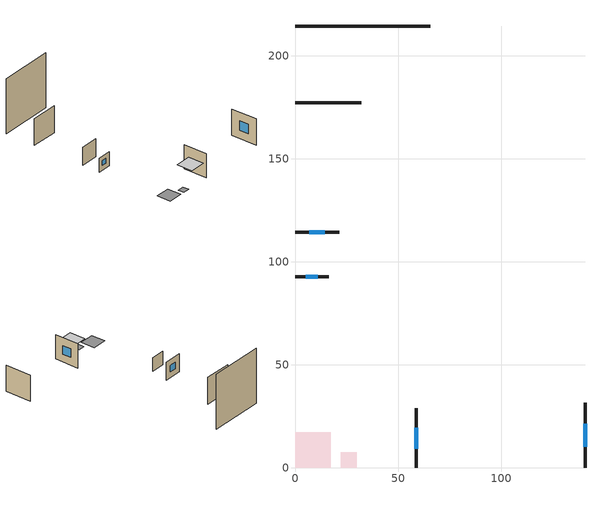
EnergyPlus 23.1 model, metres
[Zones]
EU_Cell_Zone
 floor othersidecoefficients (EU_IT.MidClim.AB.05.Gen.ReEx.001.001_floor_1_Construction): 0,0 17.3,0 17.3,17.3 0,17.3 z0
 floor othersidecoefficients (EU_IT.MidClim.AB.05.Gen.ReEx.001.001_floor_2_Construction): 22.3,0 29.98,0 29.98,7.68 22.3,7.68 z0
 wall outside (EU_IT.MidClim.AB.05.Gen.ReEx.001.001_wall_1_east_1_Construction): 58.9,0 58.9,28.96 z0:28.96
 wall outside (EU_IT.MidClim.AB.05.Gen.ReEx.001.001_wall_1_north_2_Construction): 0,92.86 16.45,92.86 z0:16.45
 wall outside (EU_IT.MidClim.AB.05.Gen.ReEx.001.001_wall_1_south_3_Construction): 21.35,114.31 0,114.31 z0:21.35
 wall outside (EU_IT.MidClim.AB.05.Gen.ReEx.001.001_wall_1_west_4_Construction): 140.66,31.54 140.66,0 z0:31.54
 wall othersidecoefficients (EU_IT.MidClim.AB.05.Gen.ReEx.001.001_wall_2_Construction): 32.14,177.2 0,177.2 z0:32.14
 wall othersidecoefficients (EU_IT.MidClim.AB.05.Gen.ReEx.001.001_thermal_bridge_Construction): 65.64,214.34 0,214.34 z0:65.64
 window (EU_IT.MidClim.AB.05.Gen.ReEx.001.001_window_east_1_Construction): 58.9,9.35 58.9,19.6 z9.35:19.6
 window (EU_IT.MidClim.AB.05.Gen.ReEx.001.001_window_north_2_Construction): 5.32,92.86 11.14,92.86 z5.32:11.14
 window (EU_IT.MidClim.AB.05.Gen.ReEx.001.001_window_south_3_Construction): 14.45,114.31 6.9,114.31 z6.9:14.45
 window (EU_IT.MidClim.AB.05.Gen.ReEx.001.001_window_west_4_Construction): 140.66,21.35 140.66,10.19 z10.19:21.35
 ceiling othersidecoefficients (EU_IT.MidClim.AB.05.Gen.ReEx.001.001_roof_2_Construction): 34.98,0 53.9,0 53.9,18.93 34.98,18.93 z20
[Building]
EU Step8 Campaign Cell: North Axis=0; Terrain=City; Solar Distribution=FullExterior
[Site:Location]
Bologna: Latitude=44.5; Longitude=11.25; Time Zone=1; Elevation=37
[SizingPeriod:WeatherFileDays]
AnnualSizingPeriod: Begin Month=1; Begin Day of Month=1; End Month=12; End Day of Month=31; Use Weather File Daylight Saving Period=No; Use Weather File Rain and Snow Indicators=No
[MATERIAL]
EU_InternalMass_Material: Roughness=MediumRough; Thickness=0.1; Conductivity=1; Density=1800; Specific Heat=900; Thermal Absorptance=0.9; Solar Absorptance=0.7; Visible Absorptance=0.7
[MATERIAL:NOMASS] Roughness=MediumRough; Thermal Absorptance=0.9; Solar Absorptance=0.7; Visible Absorptance=0.7
Name | Thermal Resistance
EU_IT.MidClim.AB.05.Gen.ReEx.001.001_floor_1_NoMass; EU_IT.MidClim.AB.05.Gen.ReEx.001.001_floor_2_NoMass | 0.856326
EU_IT.MidClim.AB.05.Gen.ReEx.001.001_roof_2_NoMass | 0.674681
EU_IT.MidClim.AB.05.Gen.ReEx.001.001_wall_1_east_1_NoMass; EU_IT.MidClim.AB.05.Gen.ReEx.001.001_wall_1_north_2_NoMass; EU_IT.MidClim.AB.05.Gen.ReEx.001.001_wall_1_south_3_NoMass; EU_IT.MidClim.AB.05.Gen.ReEx.001.001_wall_1_west_4_NoMass | 1.01202
EU_IT.MidClim.AB.05.Gen.ReEx.001.001_wall_2_NoMass | 0.883511
EU_IT.MidClim.AB.05.Gen.ReEx.001.001_thermal_bridge_NoMass | 11.1322
[WINDOWMATERIAL:SIMPLEGLAZINGSYSTEM] UFactor=4.40163; Solar Heat Gain Coefficient=0.85; Visible Transmittance=0.85
EU_IT.MidClim.AB.05.Gen.ReEx.001.001_window_east_1_SimpleGlazing; EU_IT.MidClim.AB.05.Gen.ReEx.001.001_window_north_2_SimpleGlazing; EU_IT.MidClim.AB.05.Gen.ReEx.001.001_window_south_3_SimpleGlazing; EU_IT.MidClim.AB.05.Gen.ReEx.001.001_window_west_4_SimpleGlazing
[CONSTRUCTION]
EU_IT.MidClim.AB.05.Gen.ReEx.001.001_floor_1_Construction: EU_IT.MidClim.AB.05.Gen.ReEx.001.001_floor_1_NoMass
EU_IT.MidClim.AB.05.Gen.ReEx.001.001_floor_2_Construction: EU_IT.MidClim.AB.05.Gen.ReEx.001.001_floor_2_NoMass
EU_IT.MidClim.AB.05.Gen.ReEx.001.001_roof_2_Construction: EU_IT.MidClim.AB.05.Gen.ReEx.001.001_roof_2_NoMass
EU_IT.MidClim.AB.05.Gen.ReEx.001.001_wall_1_east_1_Construction: EU_IT.MidClim.AB.05.Gen.ReEx.001.001_wall_1_east_1_NoMass
EU_IT.MidClim.AB.05.Gen.ReEx.001.001_window_east_1_Construction: EU_IT.MidClim.AB.05.Gen.ReEx.001.001_window_east_1_SimpleGlazing
EU_IT.MidClim.AB.05.Gen.ReEx.001.001_wall_1_north_2_Construction: EU_IT.MidClim.AB.05.Gen.ReEx.001.001_wall_1_north_2_NoMass
EU_IT.MidClim.AB.05.Gen.ReEx.001.001_window_north_2_Construction: EU_IT.MidClim.AB.05.Gen.ReEx.001.001_window_north_2_SimpleGlazing
EU_IT.MidClim.AB.05.Gen.ReEx.001.001_wall_1_south_3_Construction: EU_IT.MidClim.AB.05.Gen.ReEx.001.001_wall_1_south_3_NoMass
EU_IT.MidClim.AB.05.Gen.ReEx.001.001_window_south_3_Construction: EU_IT.MidClim.AB.05.Gen.ReEx.001.001_window_south_3_SimpleGlazing
EU_IT.MidClim.AB.05.Gen.ReEx.001.001_wall_1_west_4_Construction: EU_IT.MidClim.AB.05.Gen.ReEx.001.001_wall_1_west_4_NoMass
EU_IT.MidClim.AB.05.Gen.ReEx.001.001_window_west_4_Construction: EU_IT.MidClim.AB.05.Gen.ReEx.001.001_window_west_4_SimpleGlazing
EU_IT.MidClim.AB.05.Gen.ReEx.001.001_wall_2_Construction: EU_IT.MidClim.AB.05.Gen.ReEx.001.001_wall_2_NoMass
EU_IT.MidClim.AB.05.Gen.ReEx.001.001_thermal_bridge_Construction: EU_IT.MidClim.AB.05.Gen.ReEx.001.001_thermal_bridge_NoMass
EU_InternalMass_Construction: EU_InternalMass_Material
[ZONE]
EU_Cell_Zone: Type=1; Multiplier=1; Ceiling Height=0.483772; Volume=9438; Floor Area=2438.65; Part of Total Floor Area=Yes
[INTERNALMASS]
EU_Cell_Zone_EU_InternalMass: Construction=EU_InternalMass_Construction; Zone or ZoneList=EU_Cell_Zone; Surface Area=2438.65
[SURFACEPROPERTY:OTHERSIDECOEFFICIENTS] Combined ConvectiveRadiative Film Coefficient=0; Constant Temperature=0; Constant Temperature Coefficient=0; Ground Temperature Coefficient=0; Wind Speed Coefficient=0; Sinusoidal Variation of Constant Temperature Coefficient=No; Period of Sinusoidal Variation=24; Previous Other Side Temperature Coefficient=0
Name | External DryBulb Temperature Coefficient | Zone Air Temperature Coefficient
EU_IT.MidClim.AB.05.Gen.ReEx.001.001_floor_1_b1; EU_IT.MidClim.AB.05.Gen.ReEx.001.001_wall_1_east_1_b1; EU_IT.MidClim.AB.05.Gen.ReEx.001.001_wall_1_north_2_b1; EU_IT.MidClim.AB.05.Gen.ReEx.001.001_wall_1_south_3_b1; EU_IT.MidClim.AB.05.Gen.ReEx.001.001_wall_1_west_4_b1; EU_IT.MidClim.AB.05.Gen.ReEx.001.001_thermal_bridge_b1 | 1 | 0
EU_IT.MidClim.AB.05.Gen.ReEx.001.001_floor_2_b0.359712 | 0.359712 | 0.640288
EU_IT.MidClim.AB.05.Gen.ReEx.001.001_roof_2_b0.668896 | 0.668896 | 0.331104
EU_IT.MidClim.AB.05.Gen.ReEx.001.001_wall_2_b0.725689 | 0.725689 | 0.274311
[OTHEREQUIPMENT]
EU_Step8_InternalGain_it__IT.MidClim.AB.05.Gen.ReEx.001.001__f050_f050: Fuel Type=Electricity; Zone or ZoneList or Space or SpaceList=EU_Cell_Zone; Schedule=EU_Step8_GainSchedule_it__IT.MidClim.AB.05.Gen.ReEx.001.001__f050_f050; Design Level Calculation Method=Watts/Area; Power per Zone Floor Area=1; Fraction Latent=0; Fraction Radiant=0; Fraction Lost=0; Carbon Dioxide Generation Rate=0; EndUse Subcategory=EU_Step8_InternalGains
[ZONEVENTILATION:DESIGNFLOWRATE]
EU_ConstantAir_EU_Cell_Zone: Zone or ZoneList or Space or SpaceList=EU_Cell_Zone; Schedule=EU_AlwaysOn; Design Flow Rate Calculation Method=AirChanges/Hour; Air Changes per Hour=0.718634; Ventilation Type=Natural; Fan Pressure Rise=0; Fan Total Efficiency=1; Constant Term Coefficient=1; Temperature Term Coefficient=0; Velocity Term Coefficient=0; Velocity Squared Term Coefficient=0; Minimum Indoor Temperature=-100; Maximum Indoor Temperature=100; Delta Temperature=-100; Minimum Outdoor Temperature=-100; Maximum Outdoor Temperature=100; Maximum Wind Speed=40
[HVACTEMPLATE:THERMOSTAT]
EU_HeatOnly_EU_Cell_Zone: Constant Heating Setpoint=20; Constant Cooling Setpoint=50
[HVACTEMPLATE:ZONE:IDEALLOADSAIRSYSTEM]
EU_Cell_Zone: Template Thermostat=EU_HeatOnly_EU_Cell_Zone; System Availability Schedule=EU_AlwaysOn; Maximum Heating Supply Air Temperature=50; Minimum Cooling Supply Air Temperature=13; Maximum Heating Supply Air Humidity Ratio=0.0156; Minimum Cooling Supply Air Humidity Ratio=0.0077; Heating Limit=NoLimit; Cooling Limit=NoLimit; Heating Availability Schedule=EU_AlwaysOn; Cooling Availability Schedule=EU_CoolingOff; Dehumidification Control Type=ConstantSensibleHeatRatio; Cooling Sensible Heat Ratio=0.7; Dehumidification Setpoint=60; Humidification Control Type=None; Humidification Setpoint=30; Outdoor Air Method=None; Outdoor Air Flow Rate per Person=0.00944; Outdoor Air Flow Rate per Zone Floor Area=0; Outdoor Air Flow Rate per Zone=0; Demand Controlled Ventilation Type=None; Outdoor Air Economizer Type=NoEconomizer; Heat Recovery Type=None; Sensible Heat Recovery Effectiveness=0.7; Latent Heat Recovery Effectiveness=0.65
[SIZING:ZONE]
EU_Cell_Zone: Zone Cooling Design Supply Air Temperature Input Method=SupplyAirTemperature; Zone Cooling Design Supply Air Temperature=13; Zone Heating Design Supply Air Temperature Input Method=SupplyAirTemperature; Zone Heating Design Supply Air Temperature=50; Zone Cooling Design Supply Air Humidity Ratio=0.008; Zone Heating Design Supply Air Humidity Ratio=0.008; Cooling Design Air Flow Method=DesignDay; Cooling Design Air Flow Rate=0; Cooling Minimum Air Flow per Zone Floor Area=0.000762; Cooling Minimum Air Flow=0; Cooling Minimum Air Flow Fraction=0.2; Heating Design Air Flow Method=DesignDay; Heating Design Air Flow Rate=0; Heating Maximum Air Flow per Zone Floor Area=0.002032; Heating Maximum Air Flow=0.141576; Heating Maximum Air Flow Fraction=0.3; Account for Dedicated Outdoor Air System=No; Dedicated Outdoor Air System Control Strategy=NeutralSupplyAir; Dedicated Outdoor Air Low Setpoint Temperature for Design=autosize; Dedicated Outdoor Air High Setpoint Temperature for Design=autosize; Zone Load Sizing Method=Sensible Load Only No Latent Load; Zone Latent Cooling Design Supply Air Humidity Ratio Input Method=HumidityRatioDifference; Zone Cooling Design Supply Air Humidity Ratio Difference=0.005; Zone Latent Heating Design Supply Air Humidity Ratio Input Method=HumidityRatioDifference; Zone Humidification Design Supply Air Humidity Ratio Difference=0.005
[SCHEDULE:CONSTANT]
Name | Hourly Value
EU_AlwaysOn | 1
EU_CoolingOff | 0
[SCHEDULE:FILE]
EU_Step8_GainSchedule_it__IT.MidClim.AB.05.Gen.ReEx.001.001__f050_f050: File=C:\Users\o_iseri\Desktop\OpenUBEM\openubem\outputs\eu_certified_rerun_2026-08-28\rep2\schedules\it__IT.MidClim.AB.05.Gen.ReEx.001.001__f050.csv; Column Number=1; Rows to Skip at Top=0; Number of Hours of Data=8760; Column Separator=Comma; Interpolate to Timestep=No; Minutes per Item=60; Adjust Schedule for Daylight Savings=Yes
